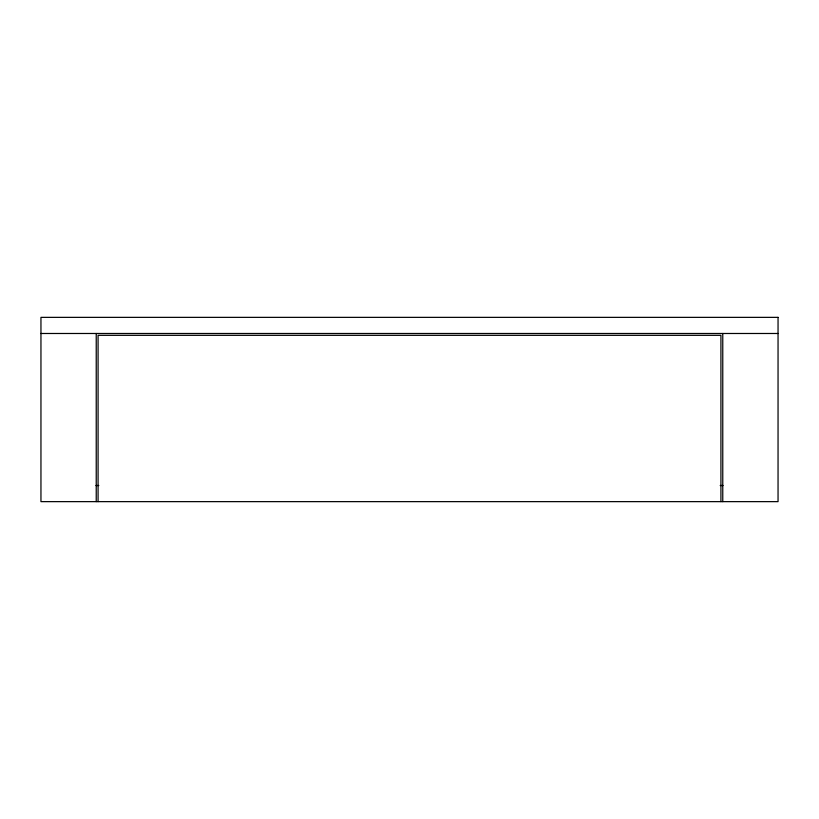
<?xml version="1.0" encoding="UTF-8"?>
<svg xmlns="http://www.w3.org/2000/svg" width="819" height="819" viewBox="0 0 819 819"><rect width="100%" height="100%" fill="white"/><g stroke="black" fill="none" stroke-linecap="round" stroke-linejoin="round"><path stroke-width="1.23" d="M40.95 333.487L778.05 333.487M95.977 485.513L98.792 485.513M720.208 485.513L723.023 485.513M722.767 333.487L722.767 501.637M720.925 501.637L720.925 335.329L98.075 335.329L98.075 501.637M96.232 333.487L96.232 501.637M778.05 317.362L40.95 317.362L40.95 501.637L778.05 501.637L778.05 317.362"/></g></svg>
